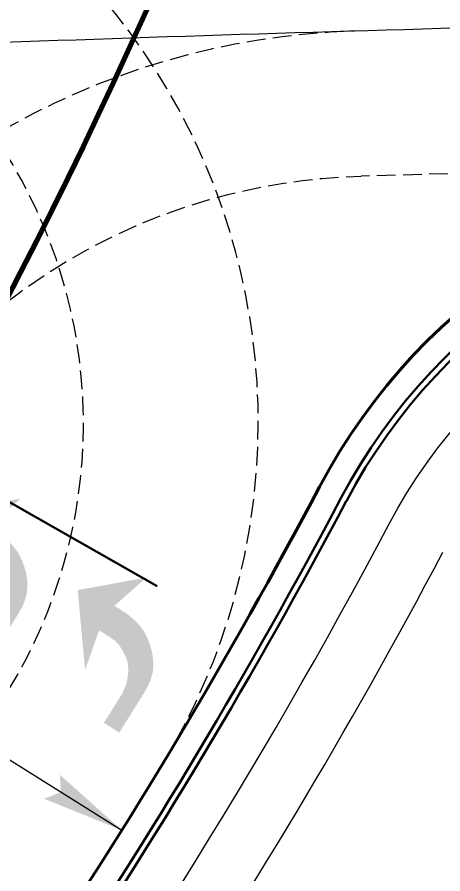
# Model space of a CAD drawing. Extents: x 2081963 to 2085386, y 738291 to 742228.
# Drawn here: x 2082848.3 to 2082883.4, y 741179.4 to 741249.9 of the extents above; entities that cross this region are included whole.
import ezdxf
from ezdxf.enums import TextEntityAlignment as Align

# ---------------------------------------------------------------- set-up
doc = ezdxf.new("R2010")
doc.units = 0
doc.header["$MEASUREMENT"] = 0
doc.linetypes.add('DGN Style 3', pattern=[2.155532, 1.539666, -0.615866])
for name, color, linetype, lineweight in [('MARK RIGHT TURN ARROW CELL', 7, 'Continuous', 0), ('Pattern 5', 6, 'Continuous', 30), ('Prop Conc 2ft 6in Curb and Gutter', 1, 'Continuous', 30), ('Prop Dimension', 7, 'Continuous', 13), ('Prop EOT', 3, 'Continuous', 40), ('Prop Horizontal Alignment', 2, 'Continuous', 70), ('Prop Lane Lines', 9, 'Continuous', 13), ('Prop Terminator CELL', 7, 'Continuous', 0)]:
    doc.layers.add(name, color=color, linetype=linetype, lineweight=lineweight)
doc.layers.add('Prop Conc 4in Sidewalk', color=51, linetype='Continuous', lineweight=13, true_color=0xffff91)
doc.styles.add('Style-ITALICS', font='ITALICS.shx')

# ---------------------------------------------------------------- blocks, each defined once
blk = doc.blocks.new('RARRO')
at = {"layer": 'MARK RIGHT TURN ARROW CELL', "linetype": 'Continuous', "lineweight": 13, "true_color": 0xdeffff, "extrusion": (0, 0, -1)}
blk.add_hatch(color=7, dxfattribs=at).paths.add_polyline_path([(-5.417, -3.042), (-8, -0.209), (-5.753, -0.875), (-5.753, -0.071), (-5.674, 0.511), (-5.548, 0.937), (-5.422, 1.251), (-5.186, 1.645), (-4.95, 1.944), (-4.729, 2.196), (-4.399, 2.48), (-4.147, 2.653), (-3.816, 2.826), (-3.422, 2.952), (-3.06, 3.015), (-2.583, 3.041), (0, 3.041), (0, 2.041), (-1.917, 2.041), (-2.446, 1.96), (-2.824, 1.818), (-3.202, 1.629), (-3.533, 1.362), (-3.722, 1.125), (-3.926, 0.779), (-4.052, 0.511), (-4.147, 0.165), (-4.167, -0.209), (-4.167, -0.876), (-1.917, -0.376)])
blk.add_hatch(color=7, dxfattribs=at).paths.add_polyline_path([(-5.417, -3.042), (-8, -0.209), (-5.753, -0.875), (-5.753, -0.071), (-5.674, 0.511), (-5.548, 0.937), (-5.422, 1.251), (-5.186, 1.645), (-4.95, 1.944), (-4.729, 2.196), (-4.399, 2.48), (-4.147, 2.653), (-3.816, 2.826), (-3.422, 2.952), (-3.06, 3.015), (-2.583, 3.041), (0, 3.041), (0, 2.041), (-1.917, 2.041), (-2.446, 1.96), (-2.824, 1.818), (-3.202, 1.629), (-3.533, 1.362), (-3.722, 1.125), (-3.926, 0.779), (-4.052, 0.511), (-4.147, 0.165), (-4.167, -0.209), (-4.167, -0.876), (-1.917, -0.376)])
blk = doc.blocks.new('Terminator_1')
at = {"layer": 'Prop Terminator CELL', "color": 1, "linetype": 'Continuous', "lineweight": 0}
blk.add_solid([(-9, 1.55), (0, 0), (-7.9, 0), (-9.05, -1.6)], dxfattribs=at)
blk = doc.blocks.new('Terminator_2')
at = {"layer": 'Prop Terminator CELL', "color": 1, "linetype": 'Continuous', "lineweight": 0}
blk.add_solid([(-9, 1.55), (0, 0), (-7.9, 0), (-9.05, -1.6)], dxfattribs=at)
blk = doc.blocks.new('*U11')
at = {"layer": 'Prop Dimension'}
blk.add_line((-26.749695, 13.581323), (26.749703, -13.581416), dxfattribs=at)
at = {"layer": 'Prop Terminator CELL', "color": 1, "linetype": 'Continuous', "lineweight": 0, "xscale": 0.75, "yscale": 0.75, "zscale": 0.75}
for name, p, rotation in [('Terminator_1', (-26.749695, 13.581323), 153.082164), ('Terminator_2', (26.749703, -13.581416), 333.082164)]:
    blk.add_blockref(name, p, dxfattribs=dict(at, rotation=rotation))
at = {"layer": 'Prop Dimension', "style": 'Style-ITALICS'}
blk.add_text("60'", height=5, rotation=333.082162, dxfattribs=at).set_placement((2.55845, 2.223041), align=Align.MIDDLE_CENTER)

msp = doc.modelspace()

# ---------------------------------------------------------------- linework, layer by layer
at = {"layer": 'Pattern 5'}
msp.add_line((2082730.41, 741276.717), (2082859.892, 741203.065), dxfattribs=at)
at = {"layer": 'Prop Conc 2ft 6in Curb and Gutter', "extrusion": (0, 0, -1)}
for radius in [48, 47.5]:
    msp.add_arc((-2082917.455, 741187.863), radius, 27.88454, 88.51567, dxfattribs=at)
at = {"layer": 'Prop Conc 2ft 6in Curb and Gutter'}
for radius, start in [(452, 319.96348), (452.5, 319.96061)]:
    msp.add_arc((2082475.509, 741421.709), radius, start, 332.11546, dxfattribs=at)
at = {"layer": 'Prop Conc 4in Sidewalk', "color": 7, "linetype": 'Continuous', "extrusion": (0, 0, -1)}
msp.add_arc((-2082917.455, 741187.863), 43.5, 27.88454, 88.51567, dxfattribs=at)
at = {"layer": 'Prop Conc 4in Sidewalk', "color": 7, "linetype": 'Continuous'}
for radius, start in [(456.5, 315.01967), (461.5, 319.86228)]:
    msp.add_arc((2082475.509, 741421.709), radius, start, 332.11546, dxfattribs=at)
at = {"layer": 'Prop EOT', "extrusion": (0, 0, -1)}
msp.add_arc((-2082917.455, 741187.863), 50, 27.88454, 88.51567, dxfattribs=at)
at = {"layer": 'Prop EOT'}
msp.add_arc((2082475.509, 741421.709), 450, 319.97503, 332.11546, dxfattribs=at)
at = {"layer": 'Prop Horizontal Alignment', "extrusion": (0, 0, -1)}
msp.add_arc((-2083021.685, 736312.927), 4950, 83.488145, 88.515671, dxfattribs=at)
at = {"layer": 'Prop Horizontal Alignment'}
msp.add_arc((2082475.509, 741421.709), 420, 312.21243, 337.41296, dxfattribs=at)
at = {"layer": 'Prop Lane Lines', "linetype": 'DGN Style 3'}
msp.add_line((2082916.159, 741237.846), (2082876.697, 741236.824), dxfattribs=at)
for centre, radius, start, end in [((2082814.215, 741216.54), 54, 328.79495, 92.42272), ((2082811.812, 741216.438), 42, 328.60119, 92.4508)]:
    msp.add_arc(centre, radius, start, end, dxfattribs=at)
at = {"layer": 'Prop Lane Lines', "linetype": 'DGN Style 3', "extrusion": (0, 0, -1)}
for centre, radius, start, end in [((-2082875.615, 741186.739), 74, 30.42438, 88.28334), ((-2082877.974, 741186.809), 62, 30.27009, 88.31106), ((-2082877.992, 741186.84), 50, 30.26559, 88.51567)]:
    msp.add_arc(centre, radius, start, end, dxfattribs=at)
at = {"layer": 'Prop Lane Lines', "extrusion": (0, 0, -1)}
for centre, radius, start, end in [((-2083021.685, 736312.927), 4938, 87.399379, 88.515671), ((-2082917.455, 741187.863), 50, 27.88454, 88.51567)]:
    msp.add_arc(centre, radius, start, end, dxfattribs=at)
at = {"layer": 'Prop Lane Lines'}
msp.add_arc((2082475.509, 741421.709), 450, 319.97503, 332.11546, dxfattribs=at)

# ---------------------------------------------------------------- block references
at = {"layer": 'MARK RIGHT TURN ARROW CELL', "color": 7, "linetype": 'Continuous', "lineweight": 13, "true_color": 0xdeffff, "extrusion": (0, 0, -1), "xscale": 1.5, "yscale": 1.5, "zscale": 1.5, "rotation": 122.033057}
for p in [(-2082842.523, 741199.932), (-2082852.898, 741193.44)]:
    msp.add_blockref('RARRO', p, dxfattribs=at)
at = {"layer": 'Prop Dimension', "rotation": 354.879176}
msp.add_blockref('*U11', (2082831.539, 741198.902), dxfattribs=at)

doc.saveas('drawing.dxf')
